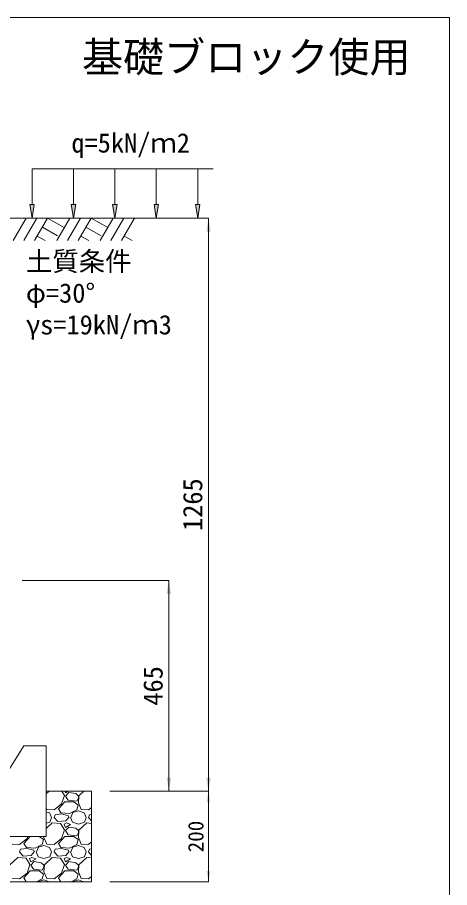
# Model space of a CAD drawing. Units: millimetres at full size. Extents: x 173025 to 194922, y 53822 to 64534.
# Drawn here: x 193968 to 194922, y 62421 to 64341 of the extents above; entities that cross this region are included whole.
import ezdxf
from ezdxf.enums import TextEntityAlignment as Align

# ---------------------------------------------------------------- set-up
doc = ezdxf.new("R2010")
doc.units = ezdxf.units.MM
doc.header["$LTSCALE"] = 20
for name, color, linetype, lineweight in [('0_2', 7, 'Continuous', 20), ('図枠', 5, 'Continuous', 13), ('基礎ブロック', 2, 'Continuous', 13), ('基礎材', 7, 'Continuous', 15), ('寸法線', 7, 'Continuous', 13), ('ﾊｯﾁﾝｸﾞ', 7, 'Continuous', 5)]:
    doc.layers.add(name, color=color, linetype=linetype, lineweight=lineweight)
doc.layers.add('文字', color=7, linetype='Continuous')
doc.styles.add('ＭＳ ゴシック', font='')
doc.styles.get('ＭＳ ゴシック').set_extended_font_data('MS Gothic')

# ---------------------------------------------------------------- blocks, each defined once
blk = doc.blocks.new('filled_arrow')
at = {"color": 0, "linetype": 'Continuous', "lineweight": -2}
blk.add_solid([(7.5, 1.25), (0, 0), (7.5, -1.25)], dxfattribs=at)

msp = doc.modelspace()

# ---------------------------------------------------------------- hatches: boundary and pattern name
at = {"layer": '寸法線'}
for points in [[(194005.34, 63928.31), (194000.34, 63898.31), (193995.34, 63928.31)], [(194096.75, 63928.31), (194091.75, 63898.31), (194086.75, 63928.31)], [(194188.17, 63928.31), (194183.17, 63898.31), (194178.17, 63928.31)], [(194279.58, 63928.31), (194274.58, 63898.31), (194269.58, 63928.31)], [(194370.99, 63928.31), (194365.99, 63898.31), (194360.99, 63928.31)]]:
    msp.add_hatch(color=256, dxfattribs=at).paths.add_polyline_path(points)

# ---------------------------------------------------------------- linework, layer by layer
at = {"layer": '0_2'}
msp.add_line((193928.93, 63898.31), (194328.93, 63898.31), dxfattribs=at)
at = {"layer": '図枠'}
for p, q in [((179921.93, 64341.27), (194921.93, 64341.27)), ((194921.93, 64341.27), (194921.93, 61441.27))]:
    msp.add_line(p, q, dxfattribs=at)
at = {"layer": '基礎ブロック'}
for p, q in [((193931.93, 62653.31), (193981.93, 62733.31)), ((194031.93, 62733.31), (193981.93, 62733.31)), ((194031.93, 62633.31), (194031.93, 62733.31)), ((194031.93, 62533.31), (194031.93, 62633.31)), ((193336.93, 62533.31), (194031.93, 62533.31))]:
    msp.add_line(p, q, dxfattribs=at)
at = {"layer": '基礎材'}
for p, q in [((194031.93, 62633.31), (194131.93, 62633.31)), ((194131.93, 62433.31), (194131.93, 62633.31)), ((193236.93, 62433.31), (194131.93, 62433.31))]:
    msp.add_line(p, q, dxfattribs=at)
at = {"layer": '寸法線', "lineweight": 9}
for p, q in [((194400.34, 64006.86), (194000.34, 64006.86)), ((194000.34, 63928.31), (194000.34, 64006.86)), ((194091.75, 63928.31), (194091.75, 64006.86)), ((194183.17, 63928.31), (194183.17, 64006.86)), ((194274.58, 63928.31), (194274.58, 64006.86)), ((194365.99, 63928.31), (194365.99, 64006.86))]:
    msp.add_line(p, q, dxfattribs=at)
at = {"layer": '寸法線'}
for p, q in [((193978.93, 63898.31), (194389.77, 63898.31)), ((194389.77, 62633.31), (194389.77, 63898.31)), ((193978.93, 63098.31), (194302.27, 63098.31)), ((194302.27, 63098.31), (194302.27, 62633.31)), ((194171.93, 62633.31), (194389.77, 62633.31)), ((194181.93, 62633.31), (194389.77, 62633.31)), ((194181.93, 62633.31), (194302.27, 62633.31)), ((194389.77, 62633.31), (194389.77, 62433.31)), ((194171.93, 62433.31), (194389.77, 62433.31))]:
    msp.add_line(p, q, dxfattribs=at)
at = {"layer": '寸法線', "lineweight": 9}
for points in [[(194005.34, 63928.31), (194000.34, 63898.31), (193995.34, 63928.31)], [(194096.75, 63928.31), (194091.75, 63898.31), (194086.75, 63928.31)], [(194188.17, 63928.31), (194183.17, 63898.31), (194178.17, 63928.31)], [(194279.58, 63928.31), (194274.58, 63898.31), (194269.58, 63928.31)], [(194370.99, 63928.31), (194365.99, 63898.31), (194360.99, 63928.31)]]:
    msp.add_lwpolyline(points, close=True, dxfattribs=at)
at = {"layer": 'ﾊｯﾁﾝｸﾞ', "lineweight": 9}
for p, q in [((193987.57, 63898.3), (193958.93, 63848.68)), ((194011.2, 63898.3), (193982.55, 63848.68)), ((194034.82, 63898.3), (194006.17, 63848.68)), ((194034.82, 63898.3), (194071.39, 63877.19)), ((194083.58, 63898.3), (194054.93, 63848.68)), ((194107.2, 63898.3), (194078.55, 63848.68)), ((194130.82, 63898.3), (194102.17, 63848.68)), ((194130.82, 63898.3), (194167.39, 63877.19)), ((194179.57, 63898.3), (194150.93, 63848.68)), ((194203.2, 63898.3), (194174.55, 63848.68)), ((194226.82, 63898.3), (194198.17, 63848.68)), ((194023.4, 63878.52), (194056.81, 63859.23)), ((194119.4, 63878.52), (194152.81, 63859.23)), ((194011.98, 63858.73), (194029.39, 63848.68)), ((194107.97, 63858.73), (194125.39, 63848.68)), ((194203.97, 63858.73), (194221.39, 63848.68))]:
    msp.add_line(p, q, dxfattribs=at)
at = {"layer": 'ﾊｯﾁﾝｸﾞ'}
for p, q in [((194038.31, 62633.31), (194031.93, 62627.48)), ((194071.73, 62624.23), (194066.18, 62633.31)), ((194072.51, 62633.31), (194074.01, 62629.56)), ((194074.01, 62629.56), (194080.26, 62633.31)), ((194114.51, 62633.31), (194103.73, 62623.47)), ((194065.63, 62605.18), (194071.73, 62624.23)), ((194081.63, 62630.32), (194074.01, 62622.7)), ((194074.01, 62622.7), (194080.11, 62613.56)), ((194080.11, 62613.56), (194099.16, 62611.27)), ((194096.87, 62628.04), (194081.63, 62630.32)), ((194102.97, 62622.7), (194096.87, 62628.04)), ((194099.16, 62611.27), (194102.97, 62618.13)), ((194103.73, 62623.47), (194102.97, 62607.46)), ((194102.97, 62618.13), (194102.97, 62622.7)), ((194031.93, 62595.21), (194032.86, 62592.99)), ((194048.87, 62592.22), (194065.63, 62605.18)), ((194058.77, 62594.51), (194072.49, 62609.75)), ((194064.11, 62585.37), (194058.77, 62594.51)), ((194072.49, 62609.75), (194092.3, 62609.75)), ((194092.3, 62609.75), (194102.21, 62602.89)), ((194102.21, 62602.89), (194099.16, 62592.22)), ((194102.97, 62607.46), (194109.06, 62592.99)), ((194125.07, 62592.22), (194131.93, 62597.53)), ((194031.93, 62588), (194038.96, 62585.37)), ((194032.86, 62592.99), (194048.87, 62592.22)), ((194038.96, 62585.37), (194043.53, 62575.46)), ((194039.72, 62564.79), (194043.53, 62575.46)), ((194048.87, 62575.46), (194051.15, 62581.56)), ((194057.25, 62566.32), (194048.87, 62575.46)), ((194065.63, 62583.08), (194051.15, 62581.56)), ((194083.16, 62583.84), (194064.11, 62585.37)), ((194080.87, 62579.27), (194065.63, 62583.08)), ((194081.63, 62575.46), (194074.77, 62567.84)), ((194081.63, 62575.46), (194080.87, 62579.27)), ((194099.16, 62592.22), (194083.16, 62583.84)), ((194085.44, 62575.46), (194090.01, 62564.79)), ((194086.2, 62575.46), (194090.78, 62586.13)), ((194090.78, 62586.13), (194102.97, 62589.94)), ((194102.97, 62589.94), (194115.16, 62585.37)), ((194109.06, 62592.99), (194125.07, 62592.22)), ((194115.16, 62585.37), (194119.73, 62575.46)), ((194115.92, 62564.79), (194119.73, 62575.46)), ((194125.07, 62575.46), (194127.35, 62581.56)), ((194131.93, 62567.97), (194125.07, 62575.46)), ((194131.93, 62582.04), (194127.35, 62581.56)), ((194031.93, 62562.5), (194039.72, 62564.79)), ((194045.06, 62563.27), (194031.93, 62551.28)), ((194063.34, 62561.74), (194045.06, 62563.27)), ((194074.77, 62567.84), (194057.25, 62566.32)), ((194071.73, 62548.03), (194063.34, 62561.74)), ((194076.3, 62563.27), (194070.96, 62560.98)), ((194070.96, 62560.98), (194074.01, 62553.36)), ((194074.01, 62553.36), (194085.44, 62560.22)), ((194085.44, 62560.22), (194076.3, 62563.27)), ((194090.01, 62564.79), (194102.97, 62560.98)), ((194102.97, 62560.98), (194115.92, 62564.79)), ((194121.26, 62563.27), (194103.73, 62547.27)), ((194131.93, 62562.38), (194121.26, 62563.27)), ((194065.63, 62528.98), (194071.73, 62548.03)), ((194081.63, 62554.12), (194074.01, 62546.5)), ((194074.01, 62546.5), (194080.11, 62537.36)), ((194080.11, 62537.36), (194099.16, 62535.07)), ((194096.87, 62551.84), (194081.63, 62554.12)), ((194102.97, 62546.5), (194096.87, 62551.84)), ((194099.16, 62535.07), (194102.97, 62541.93)), ((194103.73, 62547.27), (194102.97, 62531.26)), ((194102.97, 62541.93), (194102.97, 62546.5)), ((193972.67, 62516.02), (193989.43, 62528.98)), ((193982.57, 62518.31), (193996.07, 62533.31)), ((193987.91, 62509.17), (193982.57, 62518.31)), ((193989.43, 62528.98), (193990.82, 62533.31)), ((194016.45, 62533.31), (194026.01, 62526.69)), ((194026.01, 62526.69), (194022.96, 62516.02)), ((194026.87, 62533.31), (194026.77, 62531.26)), ((194026.77, 62531.26), (194032.86, 62516.79)), ((194048.87, 62516.02), (194065.63, 62528.98)), ((194058.77, 62518.31), (194072.49, 62533.55)), ((194064.11, 62509.17), (194058.77, 62518.31)), ((194072.49, 62533.55), (194092.3, 62533.55)), ((194092.3, 62533.55), (194102.21, 62526.69)), ((194102.21, 62526.69), (194099.16, 62516.02)), ((194102.97, 62531.26), (194109.06, 62516.79)), ((194125.07, 62516.02), (194131.93, 62521.33)), ((193956.66, 62516.79), (193972.67, 62516.02)), ((193972.67, 62499.26), (193974.95, 62505.36)), ((193981.05, 62490.12), (193972.67, 62499.26)), ((193989.43, 62506.88), (193974.95, 62505.36)), ((194006.96, 62507.64), (193987.91, 62509.17)), ((194004.67, 62503.07), (193989.43, 62506.88)), ((194005.43, 62499.26), (193998.57, 62491.64)), ((194005.43, 62499.26), (194004.67, 62503.07)), ((194022.96, 62516.02), (194006.96, 62507.64)), ((194009.24, 62499.26), (194013.81, 62488.59)), ((194010, 62499.26), (194014.58, 62509.93)), ((194014.58, 62509.93), (194026.77, 62513.74)), ((194026.77, 62513.74), (194038.96, 62509.17)), ((194032.86, 62516.79), (194048.87, 62516.02)), ((194038.96, 62509.17), (194043.53, 62499.26)), ((194039.72, 62488.59), (194043.53, 62499.26)), ((194048.87, 62499.26), (194051.15, 62505.36)), ((194057.25, 62490.12), (194048.87, 62499.26)), ((194065.63, 62506.88), (194051.15, 62505.36)), ((194083.16, 62507.64), (194064.11, 62509.17)), ((194080.87, 62503.07), (194065.63, 62506.88)), ((194081.63, 62499.26), (194074.77, 62491.64)), ((194081.63, 62499.26), (194080.87, 62503.07)), ((194099.16, 62516.02), (194083.16, 62507.64)), ((194085.44, 62499.26), (194090.01, 62488.59)), ((194086.2, 62499.26), (194090.78, 62509.93)), ((194090.78, 62509.93), (194102.97, 62513.74)), ((194102.97, 62513.74), (194115.16, 62509.17)), ((194109.06, 62516.79), (194125.07, 62516.02)), ((194115.16, 62509.17), (194119.73, 62499.26)), ((194115.92, 62488.59), (194119.73, 62499.26)), ((194125.07, 62499.26), (194127.35, 62505.36)), ((194131.93, 62491.77), (194125.07, 62499.26)), ((194131.93, 62505.84), (194127.35, 62505.36)), ((193968.86, 62487.07), (193951.33, 62471.07)), ((193987.14, 62485.54), (193968.86, 62487.07)), ((193998.57, 62491.64), (193981.05, 62490.12)), ((193995.53, 62471.83), (193987.14, 62485.54)), ((194000.1, 62487.07), (193994.76, 62484.78)), ((193994.76, 62484.78), (193997.81, 62477.16)), ((193997.81, 62477.16), (194009.24, 62484.02)), ((194009.24, 62484.02), (194000.1, 62487.07)), ((194013.81, 62488.59), (194026.77, 62484.78)), ((194026.77, 62484.78), (194039.72, 62488.59)), ((194045.06, 62487.07), (194027.53, 62471.07)), ((194063.34, 62485.54), (194045.06, 62487.07)), ((194074.77, 62491.64), (194057.25, 62490.12)), ((194071.73, 62471.83), (194063.34, 62485.54)), ((194076.3, 62487.07), (194070.96, 62484.78)), ((194070.96, 62484.78), (194074.01, 62477.16)), ((194074.01, 62477.16), (194085.44, 62484.02)), ((194085.44, 62484.02), (194076.3, 62487.07)), ((194090.01, 62488.59), (194102.97, 62484.78)), ((194102.97, 62484.78), (194115.92, 62488.59)), ((194121.26, 62487.07), (194103.73, 62471.07)), ((194131.93, 62486.18), (194121.26, 62487.07)), ((193989.43, 62452.78), (193995.53, 62471.83)), ((194005.43, 62477.92), (193997.81, 62470.3)), ((193997.81, 62470.3), (194003.91, 62461.16)), ((194003.91, 62461.16), (194022.96, 62458.87)), ((194020.67, 62475.64), (194005.43, 62477.92)), ((194026.77, 62470.3), (194020.67, 62475.64)), ((194022.96, 62458.87), (194026.77, 62465.73)), ((194027.53, 62471.07), (194026.77, 62455.06)), ((194026.77, 62465.73), (194026.77, 62470.3)), ((194065.63, 62452.78), (194071.73, 62471.83)), ((194081.63, 62477.92), (194074.01, 62470.3)), ((194074.01, 62470.3), (194080.11, 62461.16)), ((194080.11, 62461.16), (194099.16, 62458.87)), ((194096.87, 62475.64), (194081.63, 62477.92)), ((194102.97, 62470.3), (194096.87, 62475.64)), ((194099.16, 62458.87), (194102.97, 62465.73)), ((194103.73, 62471.07), (194102.97, 62455.06)), ((194102.97, 62465.73), (194102.97, 62470.3)), ((193956.66, 62440.59), (193972.67, 62439.82)), ((193972.67, 62439.82), (193989.43, 62452.78)), ((193982.57, 62442.11), (193996.29, 62457.35)), ((193987.71, 62433.31), (193982.57, 62442.11)), ((193996.29, 62457.35), (194016.1, 62457.35)), ((194016.1, 62457.35), (194026.01, 62450.49)), ((194026.01, 62450.49), (194022.96, 62439.82)), ((194026.77, 62455.06), (194032.86, 62440.59)), ((194032.86, 62440.59), (194048.87, 62439.82)), ((194048.87, 62439.82), (194065.63, 62452.78)), ((194058.77, 62442.11), (194072.49, 62457.35)), ((194063.91, 62433.31), (194058.77, 62442.11)), ((194072.49, 62457.35), (194092.3, 62457.35)), ((194092.3, 62457.35), (194102.21, 62450.49)), ((194102.21, 62450.49), (194099.16, 62439.82)), ((194102.97, 62455.06), (194109.06, 62440.59)), ((194109.06, 62440.59), (194125.07, 62439.82)), ((194125.07, 62439.82), (194131.93, 62445.13)), ((194022.96, 62439.82), (194010.52, 62433.31)), ((194014.4, 62433.31), (194014.58, 62433.73)), ((194014.58, 62433.73), (194026.77, 62437.54)), ((194026.77, 62437.54), (194038.05, 62433.31)), ((194099.16, 62439.82), (194086.72, 62433.31)), ((194090.6, 62433.31), (194090.78, 62433.73)), ((194090.78, 62433.73), (194102.97, 62437.54)), ((194102.97, 62437.54), (194114.25, 62433.31))]:
    msp.add_line(p, q, dxfattribs=at)

# ---------------------------------------------------------------- block references
at = {"layer": '寸法線'}
for p, xscale, yscale, rotation in [((194389.77, 63898.31), 4, 4, 270), ((194302.27, 63098.31), 4, 4, 270), ((194302.27, 62633.31), 4, 4, 90), ((194389.77, 62633.31), 4, 4, 90), ((194389.77, 62633.31), 3.2, 3.2, 270), ((194389.77, 62433.31), 3.2, 3.2, 90)]:
    msp.add_blockref('filled_arrow', p, dxfattribs=dict(at, xscale=xscale, yscale=yscale, rotation=rotation))

# ---------------------------------------------------------------- texts
at = {"layer": '寸法線', "style": 'ＭＳ ゴシック'}
for s, p in [('土質条件', (193986.89, 63824.32)), ('φ=30°', (193986.89, 63754.32)), ('γs=19kN/ｍ3', (193986.89, 63684.32))]:
    msp.add_text(s, height=42.72, dxfattribs=at).set_placement(p, align=Align.TOP_LEFT)
for s, height, p in [('1265', 42.72, (194354.77, 63265.81)), ('465', 42.72, (194267.27, 62865.81)), ('200', 34.18, (194361.77, 62533.31))]:
    msp.add_text(s, height=height, rotation=90, dxfattribs=at).set_placement(p, align=Align.MIDDLE_CENTER)
at = {"layer": '文字', "style": 'ＭＳ ゴシック'}
msp.add_text('基礎ブロック使用', height=66.46, dxfattribs=at).set_placement((194835.75, 64200.62), align=Align.BOTTOM_RIGHT)
msp.add_text('q=5kN/ｍ2', height=42.72, dxfattribs=at).set_placement((194087.23, 64030.13), align=Align.BOTTOM_LEFT)

doc.saveas('drawing.dxf')
